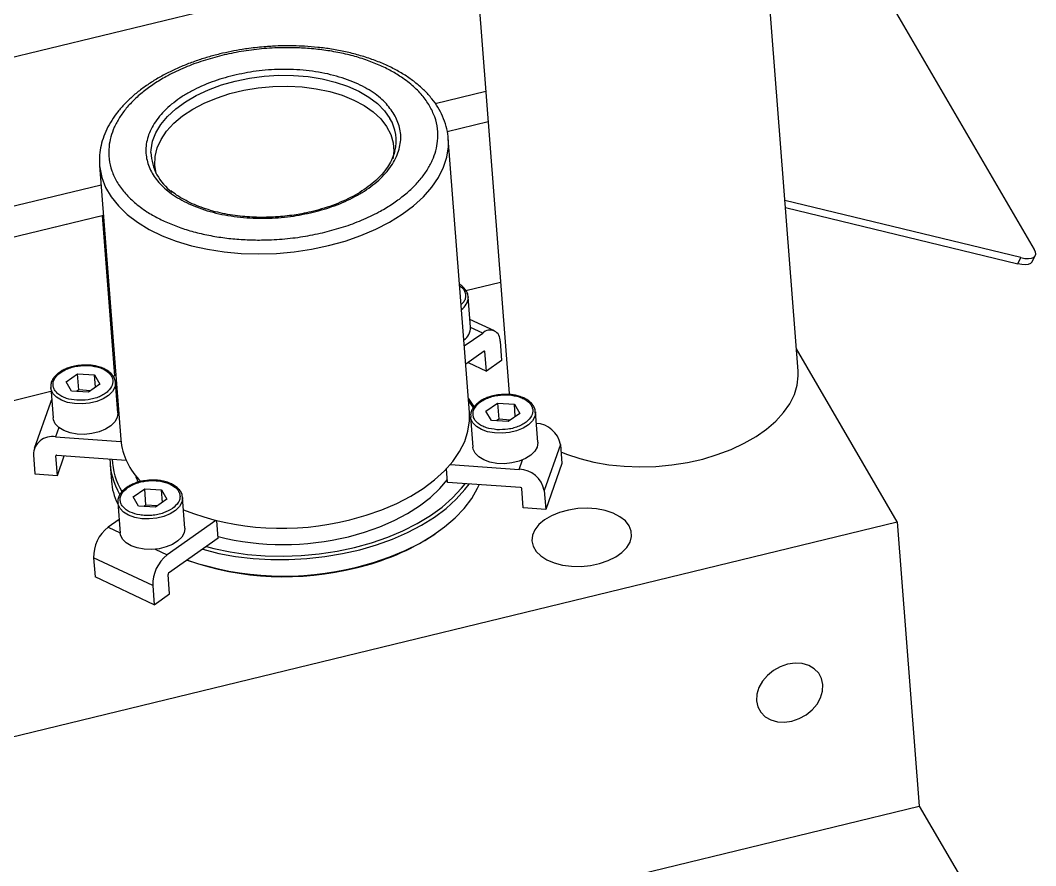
# Model space of a CAD drawing. Header units: millimetres. Extents: x 4 to 907, y 5 to 1495.
# Drawn here: x 316.2 to 417.8, y 167.2 to 251.8 of the extents above; entities that cross this region are included whole.
import ezdxf

# ---------------------------------------------------------------- set-up
doc = ezdxf.new("R2010")
doc.units = ezdxf.units.MM

msp = doc.modelspace()

# ---------------------------------------------------------------- linework, layer by layer
at = {"color": 7, "linetype": 'Continuous', "lineweight": 25}
for p, q in [((395.224, 267.251), (417.639, 228.84)), ((394.002, 216.659), (390.113, 267.031)), ((361.199, 264.799), (365.088, 214.427)), ((248, 231.681), (361.624, 259.297)), ((357.689, 243.442), (362.753, 244.673)), ((358.892, 240.63), (362.988, 241.626)), ((361.12, 212.517), (359.003, 239.937)), ((359.015, 239.745), (359.003, 239.937)), ((353.652, 238.676), (353.634, 238.607)), ((324.098, 237.388), (324.107, 237.243)), ((324.107, 237.243), (326.224, 209.823)), ((249.129, 217.057), (324.256, 235.316)), ((416.289, 228.018), (392.683, 233.744)), ((392.737, 233.04), (415.975, 227.404)), ((249.364, 214.01), (324.491, 232.269)), ((249.364, 214.01), (324.356, 232.237)), ((324.356, 232.237), (325.595, 216.191)), ((415.975, 227.404), (416.289, 228.018)), ((417.418, 227.602), (417.733, 228.217)), ((360.768, 224.739), (364.227, 225.58)), ((361.232, 221.061), (360.997, 224.107)), ((363.615, 220.7), (361.171, 221.844)), ((360.605, 219.181), (362.447, 220.476)), ((364.192, 219.648), (364.339, 217.738)), ((362.588, 218.648), (360.746, 217.353)), ((362.811, 216.664), (362.66, 218.613)), ((403.92, 201.592), (393.83, 218.882)), ((360.983, 217.52), (362.811, 216.664)), ((364.339, 217.738), (362.811, 216.664)), ((320.752, 215.6), (321.903, 216.409)), ((321.903, 216.409), (323.595, 216.291)), ((322.028, 214.784), (321.903, 216.409)), ((325.512, 217.259), (325.671, 216.988)), ((321.293, 214.672), (320.752, 215.6)), ((323.595, 216.291), (324.137, 215.363)), ((323.691, 215.05), (323.595, 216.291)), ((325.472, 216.161), (325.595, 216.191)), ((325.935, 212.482), (325.7, 215.529)), ((250.603, 197.964), (319.249, 214.648)), ((319.22, 215.028), (319.455, 211.982)), ((319.223, 214.99), (319.22, 215.028)), ((322.986, 214.554), (321.293, 214.672)), ((322.028, 214.784), (321.817, 214.636)), ((323.197, 214.703), (322.028, 214.784)), ((324.137, 215.363), (322.986, 214.554)), ((325.873, 214.368), (325.789, 214.374)), ((319.19, 213.532), (317.575, 208.929)), ((361.632, 213.052), (361.008, 213.97)), ((362.768, 212.663), (363.919, 213.473)), ((363.919, 213.473), (365.611, 213.355)), ((363.919, 213.473), (364.044, 211.848)), ((365.611, 213.355), (366.153, 212.427)), ((365.707, 212.114), (365.611, 213.355)), ((363.309, 211.736), (362.768, 212.663)), ((366.153, 212.427), (365.002, 211.618)), ((367.951, 209.546), (367.716, 212.592)), ((361.135, 211.903), (361.251, 211.895)), ((361.236, 212.092), (361.471, 209.045)), ((361.239, 212.053), (361.236, 212.092)), ((365.002, 211.618), (363.309, 211.736)), ((364.044, 211.848), (363.833, 211.699)), ((365.213, 211.766), (364.044, 211.848)), ((319.689, 210.084), (326.242, 209.626)), ((370.213, 209.33), (368.597, 204.726)), ((370.213, 209.33), (370.361, 207.42)), ((317.494, 208.298), (317.642, 206.389)), ((319.889, 206.232), (319.738, 208.181)), ((319.83, 208.256), (326.757, 207.772)), ((319.889, 206.232), (320.581, 208.203)), ((325.166, 207.289), (325.291, 205.664)), ((359.209, 207.322), (366.102, 206.84)), ((370.361, 207.42), (368.745, 202.817)), ((317.642, 206.389), (319.889, 206.232)), ((358.935, 205.523), (358.829, 206.896)), ((366.243, 205.012), (358.935, 205.523)), ((327.471, 204.085), (328.623, 204.894)), ((328.623, 204.894), (330.315, 204.776)), ((328.748, 203.269), (328.623, 204.894)), ((330.315, 204.776), (330.856, 203.848)), ((330.411, 203.535), (330.315, 204.776)), ((366.497, 202.974), (366.347, 204.924)), ((368.597, 204.726), (368.745, 202.817)), ((325.939, 203.513), (326.174, 200.467)), ((325.943, 203.475), (325.939, 203.513)), ((328.013, 203.157), (327.471, 204.085)), ((328.748, 203.269), (328.536, 203.121)), ((329.917, 203.188), (328.748, 203.269)), ((330.856, 203.848), (329.705, 203.039)), ((332.655, 200.967), (332.42, 204.014)), ((329.705, 203.039), (328.013, 203.157)), ((368.745, 202.817), (366.497, 202.974)), ((138.527, 137.089), (403.92, 201.592)), ((326.069, 201.831), (324.96, 201.051)), ((335.752, 201.706), (330.879, 198.279)), ((335.99, 199.946), (335.856, 201.681)), ((403.92, 201.592), (406.115, 173.156)), ((357.552, 200.3), (357.72, 200.414)), ((335.99, 199.946), (331.02, 196.451)), ((329.435, 195.208), (323.515, 197.98)), ((323.515, 197.98), (323.663, 196.071)), ((331.111, 194.374), (330.96, 196.323)), ((329.582, 193.299), (323.663, 196.071)), ((329.435, 195.208), (329.582, 193.299)), ((329.582, 193.299), (331.111, 194.374)), ((140.722, 108.654), (406.115, 173.156)), ((406.115, 173.156), (412.366, 162.445))]:
    msp.add_line(p, q, dxfattribs=at)
at = {"color": 8, "linetype": 'Continuous', "lineweight": 25}
for p, q in [((362.447, 220.476), (361.233, 221.044)), ((362.66, 218.613), (362.587, 218.648)), ((320.02, 211.028), (319.689, 210.084)), ((319.756, 208.23), (319.738, 208.181)), ((366.102, 206.84), (366.433, 207.784)), ((324.96, 201.051), (326.173, 200.483)), ((329.666, 198.848), (330.879, 198.279))]:
    msp.add_line(p, q, dxfattribs=at)
at = {"color": 8, "linetype": 'Continuous', "lineweight": 25, "flags": 128}
for points in [[(329.246, 238.528), (329.258, 238.788), (329.412, 239.654), (329.743, 240.511), (330.246, 241.348), (330.913, 242.152), (331.734, 242.911), (332.698, 243.615), (333.791, 244.254), (334.996, 244.817), (336.297, 245.296), (337.673, 245.686), (339.106, 245.979), (340.573, 246.172), (342.055, 246.262), (343.528, 246.248), (344.973, 246.129), (346.366, 245.908), (347.689, 245.587), (348.922, 245.173), (350.047, 244.669), (351.048, 244.084), (351.91, 243.427), (352.62, 242.707), (353.168, 241.934)], [(347.024, 229.217), (348.674, 229.673), (350.251, 230.221), (351.739, 230.854), (353.122, 231.567), (354.387, 232.352), (355.52, 233.2), (356.509, 234.104), (357.345, 235.055), (358.02, 236.041), (358.525, 237.054), (358.856, 238.082), (359.009, 239.115), (359.015, 239.745)], [(324.107, 237.243), (324.126, 237.037), (324.331, 236.024), (324.712, 235.039), (325.266, 234.089), (325.987, 233.186), (326.868, 232.338), (327.9, 231.554), (329.072, 230.843), (330.372, 230.211), (331.786, 229.665), (333.301, 229.211), (334.901, 228.853), (336.568, 228.594), (338.287, 228.439), (340.04, 228.387), (341.808, 228.44), (343.574, 228.598), (345.318, 228.858), (347.024, 229.217)], [(325.703, 215.439), (325.636, 215.057), (325.398, 214.629), (325.001, 214.236), (324.468, 213.899), (323.826, 213.637), (323.111, 213.463), (322.361, 213.387), (321.616, 213.413), (320.916, 213.539), (320.3, 213.76), (319.8, 214.062), (319.444, 214.43), (319.25, 214.843), (319.223, 214.99)], [(367.72, 212.502), (367.652, 212.12), (367.414, 211.692), (367.017, 211.299), (366.484, 210.962), (365.842, 210.7), (365.127, 210.526), (364.377, 210.45), (363.632, 210.476), (362.932, 210.603), (362.316, 210.823), (361.816, 211.126), (361.46, 211.493), (361.266, 211.907), (361.239, 212.053)], [(332.423, 203.924), (332.355, 203.541), (332.117, 203.114), (331.721, 202.721), (331.188, 202.384), (330.546, 202.121), (329.831, 201.948), (329.08, 201.872), (328.335, 201.898), (327.636, 202.024), (327.02, 202.245), (326.52, 202.547), (326.163, 202.915), (325.97, 203.328), (325.943, 203.475)]]:
    msp.add_lwpolyline(points, dxfattribs=at)
at = {"color": 7, "linetype": 'Continuous', "lineweight": 25, "flags": 128}
for points in [[(329.795, 236.39), (329.781, 236.439), (329.629, 237.285), (329.659, 238.143), (329.87, 239.003), (330.258, 239.85), (330.818, 240.671), (331.541, 241.456), (332.417, 242.19), (333.431, 242.864), (334.57, 243.466), (335.814, 243.989), (337.146, 244.424), (338.545, 244.764), (339.991, 245.004), (341.46, 245.141), (342.932, 245.173), (344.383, 245.098), (345.792, 244.919), (347.137, 244.638), (348.398, 244.259), (349.555, 243.787), (350.592, 243.231), (351.492, 242.598), (352.242, 241.899), (352.831, 241.143), (353.249, 240.342), (353.49, 239.508), (353.551, 238.655), (353.455, 237.897)], [(416.289, 228.018), (416.69, 227.943), (417.045, 227.922), (417.341, 227.956), (417.567, 228.044), (417.714, 228.183), (417.775, 228.367), (417.75, 228.589), (417.639, 228.84)], [(417.418, 227.602), (417.399, 227.569), (417.252, 227.43), (417.027, 227.342), (416.73, 227.308), (416.375, 227.329), (415.975, 227.404)], [(360.997, 224.107), (360.999, 224.075), (361, 224.017)], [(370.269, 208.605), (370.833, 208.373), (372.157, 207.924), (373.571, 207.567), (375.057, 207.307), (376.598, 207.148), (378.174, 207.09), (379.767, 207.134), (381.358, 207.281), (382.926, 207.528), (384.454, 207.872), (385.921, 208.31), (387.312, 208.835), (388.608, 209.442), (389.794, 210.122), (390.856, 210.869), (391.78, 211.672), (392.556, 212.522), (393.174, 213.409), (393.626, 214.322), (393.908, 215.25), (394.015, 216.181), (394.002, 216.659)], [(325.7, 215.529), (325.702, 215.497), (325.703, 215.439)], [(319.314, 213.798), (319.231, 213.635), (319.19, 213.532)], [(361.508, 212.967), (361.379, 213.197), (361.025, 213.75)], [(325.935, 212.482), (325.937, 212.45), (325.871, 212.01), (325.633, 211.582), (325.237, 211.189), (324.703, 210.852), (324.062, 210.59), (323.346, 210.416), (322.596, 210.34), (321.851, 210.366), (321.152, 210.493), (320.535, 210.713), (320.035, 211.015), (319.679, 211.383), (319.485, 211.797), (319.455, 211.982)], [(349.141, 201.797), (350.791, 202.253), (352.368, 202.8), (353.856, 203.434), (355.239, 204.146), (356.504, 204.931), (357.637, 205.78), (358.626, 206.684), (359.462, 207.634), (360.136, 208.621), (360.641, 209.633), (360.972, 210.662), (361.126, 211.695), (361.12, 212.517)], [(367.716, 212.592), (367.718, 212.56), (367.72, 212.502)], [(367.951, 209.546), (367.953, 209.513), (367.887, 209.073), (367.649, 208.645), (367.253, 208.253), (366.719, 207.916), (366.078, 207.653), (365.362, 207.48), (364.612, 207.404), (363.867, 207.43), (363.168, 207.556), (362.551, 207.777), (362.051, 208.079), (361.695, 208.447), (361.501, 208.86), (361.471, 209.045)], [(327.688, 206.256), (327.752, 206.079), (327.975, 205.564)], [(334.425, 198.845), (334.444, 198.84), (336.048, 198.437), (337.726, 198.131), (339.461, 197.923), (341.237, 197.816), (343.037, 197.811), (344.845, 197.908), (346.644, 198.106), (348.417, 198.404), (350.148, 198.798), (351.819, 199.284), (353.417, 199.859), (354.925, 200.517), (356.33, 201.251), (357.618, 202.055), (358.778, 202.922), (359.799, 203.842), (360.671, 204.809), (361.095, 205.372)], [(334.796, 199.107), (335.534, 198.916), (337.19, 198.573), (338.91, 198.329), (340.678, 198.188), (342.476, 198.151), (344.287, 198.217), (346.094, 198.386), (347.88, 198.657), (349.626, 199.027), (351.317, 199.493), (352.936, 200.049), (354.467, 200.691), (355.896, 201.412), (357.209, 202.206), (358.394, 203.065), (359.438, 203.98), (360.332, 204.943), (360.691, 205.4)], [(349.001, 200.098), (350.608, 200.544), (352.14, 201.082), (353.582, 201.706), (354.916, 202.408), (356.13, 203.183), (357.209, 204.02), (358.141, 204.912), (358.911, 205.839)], [(349.846, 197.065), (351.533, 197.529), (353.151, 198.082), (354.683, 198.72), (356.115, 199.436), (357.433, 200.223), (358.626, 201.075), (359.683, 201.983), (360.593, 202.938), (361.348, 203.933), (361.94, 204.958), (362.1, 205.302)], [(332.42, 204.014), (332.422, 203.981), (332.423, 203.924)], [(377.099, 201.189), (376.717, 201.675), (376.178, 202.102), (375.501, 202.454), (374.711, 202.719), (373.835, 202.887), (372.907, 202.951), (371.958, 202.911), (371.024, 202.767), (370.138, 202.524), (369.333, 202.191), (368.636, 201.78), (368.075, 201.307), (367.668, 200.787), (367.431, 200.24), (367.372, 199.686), (367.493, 199.145), (367.79, 198.636), (368.252, 198.177), (368.863, 197.786), (369.6, 197.476), (370.437, 197.259), (371.343, 197.142), (372.286, 197.13), (373.232, 197.222), (374.146, 197.417), (374.995, 197.706), (375.75, 198.08), (376.381, 198.524), (376.868, 199.023), (377.191, 199.558), (377.34, 200.111), (377.309, 200.661), (377.099, 201.189)], [(332.655, 200.967), (332.657, 200.935), (332.59, 200.495), (332.352, 200.067), (331.956, 199.674), (331.423, 199.337), (330.781, 199.075), (330.066, 198.901), (329.316, 198.825), (328.571, 198.851), (327.871, 198.978), (327.255, 199.198), (326.755, 199.5), (326.399, 199.868), (326.205, 200.282), (326.174, 200.467)], [(393.389, 181.651), (394.122, 181.902), (394.807, 182.283), (395.409, 182.774), (395.9, 183.352), (396.254, 183.987), (396.453, 184.648), (396.487, 185.301), (396.355, 185.914), (396.063, 186.455), (395.626, 186.898), (395.066, 187.221), (394.411, 187.407), (393.694, 187.446), (392.95, 187.338), (392.217, 187.088), (391.532, 186.707), (390.929, 186.215), (390.439, 185.637), (390.085, 185.002), (389.886, 184.341), (389.852, 183.688), (389.984, 183.076), (390.276, 182.534), (390.713, 182.091), (391.273, 181.769), (391.928, 181.583), (392.645, 181.543), (393.389, 181.651)]]:
    msp.add_lwpolyline(points, dxfattribs=at)
at = {"color": 8, "linetype": 'Continuous', "lineweight": 25}
for centre, radius, start, end in [((349.507, 239.724), 4.276, 345.81498, 31.11266), ((359.426, 224.133), 1.578, 304.64752, 355.80745)]:
    msp.add_arc(centre, radius, start, end, dxfattribs=at)
at = {"color": 7, "linetype": 'Continuous', "lineweight": 25}
for centre, radius, start, end in [((334.384, 238.734), 5.142, 182.29213, 233.89654), ((359.752, 221.029), 1.48, 303.02082, 1.21505), ((363.168, 219.742), 1.029, 354.7115, 134.51264), ((362.618, 218.617), 0.0429, 354.7115, 134.51264), ((367.677, 208.86), 2.579, 10.48893, 87.14937), ((319.332, 208.281), 1.838, 78.8159, 179.46362), ((333.112, 210.543), 6.926, 185.96596, 225.33969), ((319.815, 208.181), 0.0766, 78.8159, 179.46362), ((331.805, 207.824), 6.657, 179.4779, 211.31642), ((332.018, 208.062), 6.639, 181.67686, 211.26373), ((366.053, 204.253), 2.588, 10.54552, 88.92524), ((331.83, 206.192), 6.561, 184.60873, 205.05988), ((366.241, 204.904), 0.108, 10.54552, 88.92524), ((342.353, 228.106), 27.171, 248.77206, 284.46722), ((327.248, 198.1), 3.734, 127.78217, 181.84339), ((344.588, 220.001), 23.584, 282.72634, 303.34818), ((342.521, 226.352), 27.041, 255.99524, 283.86448), ((333.167, 195.328), 3.734, 127.78217, 181.84339), ((342.587, 225.203), 29.11, 250.52104, 284.31216), ((342.547, 225.771), 29.619, 250.9797, 284.26494), ((331.116, 196.328), 0.156, 127.78217, 181.84339)]:
    msp.add_arc(centre, radius, start, end, dxfattribs=at)
for points, knots in [([(340.742, 249.123), (340.177, 249.07), (339.384, 248.997), (338.226, 248.823), (337.248, 248.648), (336.104, 248.394), (334.934, 248.08), (333.747, 247.701), (332.571, 247.258), (331.425, 246.754), (330.325, 246.192), (329.284, 245.573), (328.312, 244.902), (327.42, 244.181), (326.616, 243.415), (325.908, 242.605), (325.303, 241.756), (324.81, 240.871), (324.432, 239.952), (324.187, 239.004), (324.071, 238.149), (324.102, 237.616), (324.114, 237.405)], [0, 0, 0, 0, 0.0633129, 0.0889234, 0.1313399, 0.1752008, 0.2220638, 0.2707501, 0.32079, 0.3718158, 0.4235773, 0.4759008, 0.5286689, 0.5818058, 0.635257, 0.6889908, 0.7430049, 0.7973285, 0.852044, 0.9073225, 0.9634621, 1, 1, 1, 1]), ([(357.131, 243.204), (356.899, 243.557), (356.428, 244.276), (355.414, 245.278), (354.262, 246.14), (353.026, 246.855), (351.769, 247.437), (350.396, 247.94), (348.917, 248.355), (347.361, 248.675), (345.753, 248.894), (344.112, 249.014), (342.302, 249.037), (340.344, 248.928), (338.285, 248.67), (336.978, 248.382), (336.335, 248.24)], [0, 0, 0, 0, 0.0776275, 0.1576623, 0.2399513, 0.304274, 0.3686069, 0.4342982, 0.5, 0.5656913, 0.6313931, 0.6957158, 0.7600486, 0.8423287, 0.922368, 1, 1, 1, 1]), ([(358.998, 239.723), (358.996, 239.861), (358.99, 240.341), (358.812, 241.164), (358.471, 242.144), (357.979, 243.069), (357.372, 243.926), (356.639, 244.735), (355.786, 245.49), (354.823, 246.185), (353.759, 246.816), (352.606, 247.378), (351.375, 247.868), (350.077, 248.283), (348.728, 248.622), (347.35, 248.883), (345.982, 249.064), (344.7, 249.168), (343.568, 249.211), (342.496, 249.212), (341.573, 249.181), (340.967, 249.139), (340.742, 249.123)], [0, 0, 0, 0, 0.0234162, 0.0814995, 0.1419741, 0.1972772, 0.2530372, 0.3091541, 0.3654799, 0.4218683, 0.4782016, 0.5343769, 0.5903106, 0.6459167, 0.7010452, 0.7553967, 0.8082736, 0.8576119, 0.8989987, 0.9335219, 0.9753571, 1, 1, 1, 1]), ([(336.335, 248.24), (335.707, 248.073), (334.431, 247.733), (332.619, 247.05), (331.036, 246.299), (329.699, 245.511), (328.588, 244.723), (327.604, 243.873), (326.761, 242.97), (326.074, 242.029), (325.556, 241.067), (325.206, 240.094), (325.008, 239.03), (325.02, 237.891), (325.296, 236.71), (325.814, 235.592), (326.567, 234.532), (327.567, 233.526), (328.723, 232.665), (329.958, 231.95), (331.216, 231.368), (332.589, 230.865), (334.067, 230.45), (335.624, 230.13), (337.232, 229.911), (338.873, 229.791), (340.683, 229.768), (342.641, 229.877), (344.7, 230.135), (346.006, 230.424), (346.649, 230.565)], [0, 0, 0, 0, 0.0388137, 0.0788312, 0.1199757, 0.152137, 0.1843034, 0.2171491, 0.25, 0.2828457, 0.3156965, 0.3478579, 0.3800243, 0.4211643, 0.4611828, 0.5, 0.5388126, 0.5788312, 0.6199757, 0.652137, 0.6843034, 0.7171491, 0.75, 0.7828457, 0.8156965, 0.8478579, 0.8800243, 0.9211643, 0.961184, 1, 1, 1, 1]), ([(337.499, 246.246), (336.773, 246.044), (335.279, 245.629), (333.598, 244.86), (332.36, 244.133), (331.211, 243.316), (330.024, 242.18), (329.09, 240.703), (328.681, 239.203), (328.777, 237.77), (329.315, 236.443), (330.267, 235.216), (331.418, 234.293), (332.561, 233.631), (333.863, 233.029), (335.712, 232.433), (338.168, 232.014), (340.707, 231.91), (343.186, 232.078), (344.734, 232.402), (345.485, 232.56)], [0, 0, 0, 0, 0.0582484, 0.11998585, 0.15218248, 0.18437253, 0.25004128, 0.31571003, 0.38001415, 0.4417516, 0.5, 0.5582484, 0.61998585, 0.65218248, 0.68437253, 0.75004128, 0.81571003, 0.88001415, 0.9417516, 1, 1, 1, 1]), ([(353.602, 242.346), (353.32, 242.754), (352.737, 243.594), (351.564, 244.512), (350.424, 245.174), (349.122, 245.776), (347.273, 246.372), (344.817, 246.791), (342.278, 246.895), (339.799, 246.727), (338.251, 246.403), (337.499, 246.246)], [0, 0, 0, 0, 0.1164968, 0.2399717, 0.304365, 0.3687451, 0.5000826, 0.6314201, 0.7600283, 0.8835032, 1, 1, 1, 1]), ([(346.649, 230.565), (347.278, 230.733), (348.554, 231.072), (350.365, 231.755), (351.948, 232.506), (353.285, 233.294), (354.396, 234.082), (355.381, 234.932), (356.223, 235.835), (356.91, 236.776), (357.429, 237.739), (357.779, 238.711), (357.977, 239.775), (357.962, 240.913), (357.699, 242.098), (357.319, 242.839), (357.131, 243.204)], [0, 0, 0, 0, 0.0776275, 0.1576623, 0.2399513, 0.304274, 0.3686069, 0.4342982, 0.5, 0.5656913, 0.6313931, 0.6957158, 0.7600486, 0.8423287, 0.922368, 1, 1, 1, 1]), ([(345.485, 232.56), (346.211, 232.761), (347.706, 233.176), (349.386, 233.945), (350.624, 234.672), (351.774, 235.489), (352.96, 236.625), (353.896, 238.103), (354.298, 239.6), (354.227, 241.04), (353.807, 241.919), (353.602, 242.346)], [0, 0, 0, 0, 0.1164968, 0.2399717, 0.304365, 0.3687451, 0.5000826, 0.6314201, 0.7600283, 0.8835032, 1, 1, 1, 1]), ([(353.633, 238.611), (353.561, 238.384), (353.417, 237.922), (353.037, 237.23), (352.54, 236.547), (351.925, 235.891), (351.202, 235.267), (350.377, 234.682), (349.462, 234.144), (348.471, 233.661), (347.423, 233.238), (346.354, 232.886), (345.33, 232.614), (344.409, 232.419), (343.528, 232.27), (342.758, 232.171), (342.247, 232.127), (342.055, 232.111)], [0, 0, 0, 0, 0.0740924, 0.1504752, 0.2259137, 0.3008021, 0.3753727, 0.4496899, 0.5237254, 0.5973079, 0.6700196, 0.7408758, 0.8070137, 0.862939, 0.909589, 0.9659892, 1, 1, 1, 1]), ([(342.055, 232.111), (341.579, 232.083), (340.91, 232.043), (339.93, 232.048), (339.103, 232.08), (338.137, 232.164), (337.152, 232.299), (336.159, 232.492), (335.186, 232.742), (334.249, 233.049), (333.365, 233.41), (332.547, 233.822), (331.824, 234.26), (331.422, 234.578), (331.232, 234.728)], [0, 0, 0, 0, 0.1117701, 0.1568168, 0.2313345, 0.3081925, 0.3900808, 0.4748736, 0.5617082, 0.649916, 0.7390599, 0.8288763, 0.9192618, 1, 1, 1, 1]), ([(360.987, 224.003), (360.985, 224.104), (360.983, 224.346), (360.82, 224.707), (360.533, 225.047), (360.291, 225.256), (360.136, 225.334), (360.13, 225.337)], [0, 0, 0, 0, 0.1934902, 0.464585, 0.732487, 0.9895325, 1, 1, 1, 1]), ([(320.907, 216.956), (320.899, 216.953), (320.745, 216.903), (320.466, 216.767), (320.086, 216.545), (319.756, 216.276), (319.486, 215.969), (319.299, 215.624), (319.202, 215.287), (319.229, 215.073), (319.24, 214.985)], [0, 0, 0, 0, 0.007183, 0.1416044, 0.2832303, 0.4286598, 0.5775039, 0.7303698, 0.8901364, 1, 1, 1, 1]), ([(321.834, 213.745), (321.474, 213.794), (320.919, 213.869), (320.313, 214.133), (319.922, 214.39), (319.639, 214.695), (319.427, 215.124), (319.442, 215.691), (319.816, 216.234), (320.313, 216.613), (320.791, 216.865), (321.339, 217.056), (322.097, 217.225), (322.677, 217.221), (323.054, 217.219)], [0, 0, 0, 0, 0.1197284, 0.1841803, 0.25, 0.3158197, 0.3802716, 0.5, 0.6197284, 0.6841803, 0.75, 0.8158197, 0.8802716, 1, 1, 1, 1]), ([(322.307, 217.262), (322.066, 217.234), (321.729, 217.195), (321.263, 217.081), (321.042, 217.003), (320.907, 216.956)], [0, 0, 0, 0, 0.4938975, 0.6924158, 1, 1, 1, 1]), ([(323.011, 217.267), (322.874, 217.273), (322.64, 217.283), (322.404, 217.268), (322.307, 217.262)], [0, 0, 0, 0, 0.5899191, 1, 1, 1, 1]), ([(325.69, 215.425), (325.689, 215.526), (325.687, 215.768), (325.522, 216.128), (325.242, 216.473), (324.872, 216.753), (324.429, 216.978), (323.96, 217.134), (323.5, 217.222), (323.196, 217.264), (323.037, 217.266), (323.011, 217.267)], [0, 0, 0, 0, 0.1018969, 0.2446624, 0.3857465, 0.5211133, 0.6485547, 0.7872968, 0.891945, 0.9828093, 1, 1, 1, 1]), ([(323.054, 217.219), (323.415, 217.17), (323.969, 217.094), (324.576, 216.83), (324.967, 216.573), (325.247, 216.268), (325.471, 215.838), (325.413, 215.498), (325.376, 215.277)], [0, 0, 0, 0, 0.2394568, 0.3683607, 0.5, 0.6316393, 0.7605432, 1, 1, 1, 1]), ([(325.376, 215.277), (325.26, 215.061), (325.081, 214.729), (324.574, 214.35), (324.098, 214.098), (323.55, 213.907), (322.791, 213.738), (322.211, 213.742), (321.834, 213.745)], [0, 0, 0, 0, 0.23945684, 0.36836066, 0.5, 0.63163934, 0.76054316, 1, 1, 1, 1]), ([(362.923, 214.019), (362.915, 214.017), (362.761, 213.967), (362.483, 213.831), (362.102, 213.609), (361.772, 213.34), (361.502, 213.033), (361.315, 212.688), (361.218, 212.351), (361.245, 212.136), (361.256, 212.049)], [0, 0, 0, 0, 0.007183, 0.1416044, 0.2832303, 0.4286598, 0.5775039, 0.7303698, 0.8901364, 1, 1, 1, 1]), ([(361.529, 212.75), (361.645, 212.966), (361.823, 213.298), (362.33, 213.677), (362.806, 213.928), (363.355, 214.12), (364.113, 214.289), (364.693, 214.285), (365.07, 214.282)], [0, 0, 0, 0, 0.2394568, 0.3683607, 0.5, 0.6316393, 0.7605432, 1, 1, 1, 1]), ([(364.323, 214.325), (364.082, 214.297), (363.745, 214.258), (363.279, 214.144), (363.058, 214.067), (362.923, 214.019)], [0, 0, 0, 0, 0.49389747, 0.69241584, 1, 1, 1, 1]), ([(365.07, 214.282), (365.431, 214.233), (365.985, 214.158), (366.592, 213.894), (366.982, 213.637), (367.265, 213.332), (367.477, 212.903), (367.462, 212.335), (367.088, 211.793), (366.592, 211.414), (366.113, 211.162), (365.566, 210.971), (364.807, 210.802), (364.227, 210.806), (363.851, 210.808)], [0, 0, 0, 0, 0.1197284, 0.1841803, 0.25, 0.3158197, 0.3802716, 0.5, 0.6197284, 0.6841803, 0.75, 0.8158197, 0.8802716, 1, 1, 1, 1]), ([(365.027, 214.33), (364.89, 214.336), (364.656, 214.347), (364.42, 214.331), (364.323, 214.325)], [0, 0, 0, 0, 0.5899191, 1, 1, 1, 1]), ([(367.706, 212.488), (367.705, 212.589), (367.703, 212.831), (367.538, 213.191), (367.258, 213.536), (366.888, 213.817), (366.445, 214.042), (365.976, 214.198), (365.516, 214.286), (365.212, 214.327), (365.053, 214.33), (365.027, 214.33)], [0, 0, 0, 0, 0.1018969, 0.2446624, 0.3857465, 0.5211133, 0.6485547, 0.7872968, 0.891945, 0.9828093, 1, 1, 1, 1]), ([(363.851, 210.808), (363.49, 210.857), (362.935, 210.932), (362.329, 211.197), (361.938, 211.454), (361.657, 211.759), (361.434, 212.188), (361.491, 212.529), (361.529, 212.75)], [0, 0, 0, 0, 0.2394568, 0.3683607, 0.5, 0.6316393, 0.7605432, 1, 1, 1, 1]), ([(329.026, 205.746), (328.786, 205.719), (328.448, 205.68), (327.975, 205.563), (327.596, 205.438), (327.203, 205.267), (326.982, 205.127), (326.878, 205.061)], [0, 0, 0, 0, 0.3008212, 0.421734, 0.6198314, 0.8211031, 1, 1, 1, 1]), ([(326.93, 205.012), (327.211, 205.175), (327.642, 205.425), (328.385, 205.621), (328.993, 205.71), (329.608, 205.724), (330.377, 205.655), (330.85, 205.481), (331.158, 205.368)], [0, 0, 0, 0, 0.2394568, 0.3683607, 0.5, 0.6316393, 0.7605432, 1, 1, 1, 1]), ([(331.21, 205.418), (331.191, 205.428), (331.02, 205.517), (330.676, 205.615), (330.221, 205.71), (329.779, 205.758), (329.385, 205.768), (329.123, 205.752), (329.026, 205.746)], [0, 0, 0, 0, 0.0336117, 0.2962022, 0.4942648, 0.6662394, 0.8764736, 1, 1, 1, 1]), ([(331.158, 205.368), (331.412, 205.218), (331.803, 204.987), (332.075, 204.569), (332.175, 204.22), (332.144, 203.861), (331.959, 203.404), (331.619, 203.111), (331.398, 202.921)], [0, 0, 0, 0, 0.2394568, 0.3683607, 0.5, 0.6316393, 0.7605432, 1, 1, 1, 1]), ([(332.41, 203.91), (332.409, 204.01), (332.406, 204.253), (332.242, 204.613), (331.96, 204.957), (331.612, 205.229), (331.334, 205.36), (331.21, 205.418)], [0, 0, 0, 0, 0.1615371, 0.3878632, 0.6115237, 0.8261206, 1, 1, 1, 1]), ([(326.878, 205.061), (326.858, 205.049), (326.707, 204.961), (326.478, 204.759), (326.205, 204.455), (326.019, 204.109), (325.922, 203.772), (325.948, 203.558), (325.959, 203.47)], [0, 0, 0, 0, 0.02997321, 0.22678752, 0.42822286, 0.63510103, 0.85131811, 1, 1, 1, 1]), ([(331.398, 202.921), (331.117, 202.758), (330.685, 202.508), (329.942, 202.312), (329.335, 202.223), (328.718, 202.209), (327.957, 202.283), (327.122, 202.531), (326.531, 202.951), (326.252, 203.364), (326.153, 203.713), (326.184, 204.073), (326.369, 204.529), (326.709, 204.822), (326.93, 205.012)], [0, 0, 0, 0, 0.1197284, 0.1841803, 0.25, 0.3158197, 0.3802716, 0.5, 0.6197284, 0.6841803, 0.75, 0.8158197, 0.8802716, 1, 1, 1, 1])]:
    msp.add_open_spline(points, degree=3, knots=knots, dxfattribs=at)
at = {"color": 8, "linetype": 'Continuous', "lineweight": 25}
msp.add_open_spline([(360.143, 225.173), (360.241, 225.111), (360.472, 224.966), (360.647, 224.661), (360.754, 224.314), (360.717, 223.955), (360.597, 223.612), (360.383, 223.42), (360.285, 223.332)], degree=3, knots=[0, 0, 0, 0, 0.1320278, 0.3091581, 0.4900475, 0.6709368, 0.8480672, 1, 1, 1, 1], dxfattribs=at)

doc.saveas('drawing.dxf')
